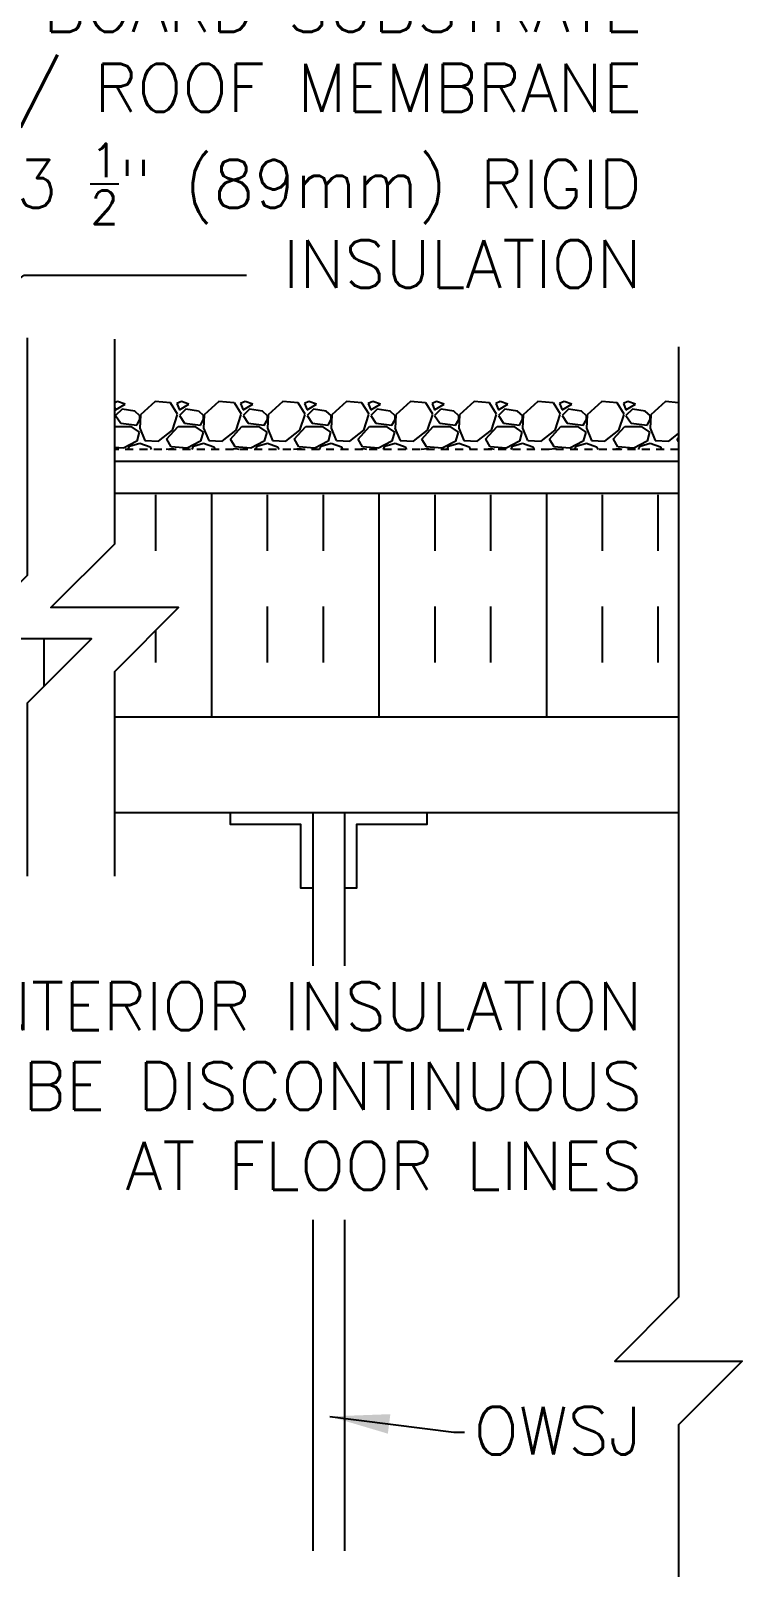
# Model space of a CAD drawing. Header units: inches. Extents: x 98.7 to 149.2, y 191.1 to 275.7.
# Drawn here: x 138.05 to 149.21, y 228.93 to 253.01 of the extents above; entities that cross this region are included whole.
import ezdxf

# ---------------------------------------------------------------- set-up
doc = ezdxf.new("R2010")
doc.units = ezdxf.units.IN
doc.header["$LTSCALE"] = 0.5
doc.header["$MEASUREMENT"] = 0
doc.linetypes.add('DASHED2', pattern=[0.375, 0.25, -0.125])
for name, color, linetype in [('HATCH', 12, 'Continuous'), ('line25', 2, 'Continuous'), ('LINE50', 5, 'Continuous'), ('LINE9', 9, 'Continuous'), ('TEXT', 4, 'Continuous')]:
    doc.layers.add(name, color=color, linetype=linetype)
doc.styles.add('DIM', font='romans.shx', dxfattribs={"width": 0.7})
doc.styles.add('ROMANS', font='romans.shx', dxfattribs={"height": 1.125})
doc.dimstyles.new('ext_12', dxfattribs={"dimscale": 12, "dimtxt": 0.09375, "dimasz": 0.09375, "dimexe": 0.09375, "dimexo": 0.0625, "dimgap": 0.0625, "dimtad": 1, "dimdec": 1, "dimzin": 3, "dimdsep": 46, "dimlunit": 4, "dimtxsty": 'DIM', "dimcen": 0.09, "dimdle": 0.09375, "dimclrt": 4, "dimadec": 0, "dimazin": 0, "dimtfac": 1, "dimtdec": 1, "dimtmove": 2, "dimatfit": 3, "dimfxl": 1, "dimfrac": 2, "dimtolj": 1, "dimtzin": 0, "dimarcsym": 0})

msp = doc.modelspace()

# ---------------------------------------------------------------- hatches: boundary and pattern name
at = {"layer": 'HATCH'}
h = msp.add_hatch(dxfattribs=at)
h.set_pattern_fill('INSUL', color=256, scale=7, angle=90, style=0)
h.set_pattern_definition([(90, (22.7662, 87.3576), (-2.625, 2e-16), []), (90, (21.8912, 87.3576), (-2.625, 2e-16), [0.875, -0.875]), (90, (21.0162, 87.3576), (-2.625, 2e-16), [0.875, -0.875])])
h.paths.add_polyline_path([(138.007, 244.478), (138.007, 245.759), (130.069, 245.759), (130.069, 242.259), (138.007, 242.259), (138.007, 242.478), (139.007, 243.478), (137.007, 243.478)])
h.paths.add_polyline_path([(139.372, 245.759), (139.372, 244.969), (138.372, 243.969), (140.372, 243.969), (139.372, 242.969), (139.372, 242.259), (148.209, 242.259), (148.209, 245.759)])

# ---------------------------------------------------------------- linework, layer by layer
for p, q in [((139.416, 247.197), (139.372, 247.178)), ((139.372, 247.102), (139.386, 247.068)), ((139.386, 247.068), (139.536, 247.158)), ((139.486, 247.078), (139.386, 246.978)), ((139.536, 247.158), (139.416, 247.198)), ((139.687, 247.048), (139.487, 247.078)), ((139.768, 246.976), (139.688, 247.046)), ((140.006, 247.198), (139.776, 246.988)), ((140.246, 247.177), (140.006, 247.197)), ((140.358, 246.998), (140.248, 247.178)), ((140.416, 247.197), (140.346, 247.167)), ((140.346, 247.168), (140.386, 247.068)), ((140.386, 247.068), (140.536, 247.158)), ((140.486, 247.078), (140.386, 246.978)), ((140.536, 247.158), (140.416, 247.198)), ((140.687, 247.048), (140.487, 247.078)), ((140.768, 246.976), (140.688, 247.046)), ((141.006, 247.198), (140.776, 246.988)), ((141.246, 247.177), (141.006, 247.197)), ((141.358, 246.998), (141.248, 247.178)), ((141.416, 247.197), (141.346, 247.167)), ((141.346, 247.168), (141.386, 247.068)), ((141.386, 247.068), (141.536, 247.158)), ((141.486, 247.078), (141.386, 246.978)), ((141.536, 247.158), (141.416, 247.198)), ((141.687, 247.048), (141.487, 247.078)), ((141.768, 246.976), (141.688, 247.046)), ((142.006, 247.198), (141.776, 246.988)), ((142.246, 247.177), (142.006, 247.197)), ((142.358, 246.998), (142.248, 247.178)), ((142.416, 247.197), (142.346, 247.167)), ((142.346, 247.168), (142.386, 247.068)), ((142.386, 247.068), (142.536, 247.158)), ((142.486, 247.078), (142.386, 246.978)), ((142.536, 247.158), (142.416, 247.198)), ((142.687, 247.048), (142.487, 247.078)), ((142.768, 246.976), (142.688, 247.046)), ((143.006, 247.198), (142.776, 246.988)), ((143.246, 247.177), (143.006, 247.197)), ((143.358, 246.998), (143.248, 247.178)), ((143.416, 247.197), (143.346, 247.167)), ((143.346, 247.168), (143.386, 247.068)), ((143.386, 247.068), (143.536, 247.158)), ((143.486, 247.078), (143.386, 246.978)), ((143.536, 247.158), (143.416, 247.198)), ((143.687, 247.048), (143.487, 247.078)), ((143.768, 246.976), (143.688, 247.046)), ((144.006, 247.198), (143.776, 246.988)), ((144.246, 247.177), (144.006, 247.197)), ((144.358, 246.998), (144.248, 247.178)), ((144.416, 247.197), (144.346, 247.167)), ((144.346, 247.168), (144.386, 247.068)), ((144.386, 247.068), (144.536, 247.158)), ((144.486, 247.078), (144.386, 246.978)), ((144.536, 247.158), (144.416, 247.198)), ((144.687, 247.048), (144.487, 247.078)), ((144.768, 246.976), (144.688, 247.046)), ((145.006, 247.198), (144.776, 246.988)), ((145.246, 247.177), (145.006, 247.197)), ((145.358, 246.998), (145.248, 247.178)), ((145.416, 247.197), (145.346, 247.167)), ((145.346, 247.168), (145.386, 247.068)), ((145.386, 247.068), (145.536, 247.158)), ((145.486, 247.078), (145.386, 246.978)), ((145.536, 247.158), (145.416, 247.198)), ((145.687, 247.048), (145.487, 247.078)), ((145.768, 246.976), (145.688, 247.046)), ((146.006, 247.198), (145.776, 246.988)), ((146.246, 247.177), (146.006, 247.197)), ((146.358, 246.998), (146.248, 247.178)), ((146.416, 247.197), (146.346, 247.167)), ((146.346, 247.168), (146.386, 247.068)), ((146.386, 247.068), (146.536, 247.158)), ((146.486, 247.078), (146.386, 246.978)), ((146.536, 247.158), (146.416, 247.198)), ((146.687, 247.048), (146.487, 247.078)), ((146.768, 246.976), (146.688, 247.046)), ((147.006, 247.198), (146.776, 246.988)), ((147.246, 247.177), (147.006, 247.197)), ((147.358, 246.998), (147.248, 247.178)), ((147.416, 247.197), (147.346, 247.167)), ((147.346, 247.168), (147.386, 247.068)), ((147.386, 247.068), (147.536, 247.158)), ((147.486, 247.078), (147.386, 246.978)), ((147.536, 247.158), (147.416, 247.198)), ((147.687, 247.048), (147.487, 247.078)), ((147.768, 246.976), (147.688, 247.046)), ((148.006, 247.198), (147.776, 246.988)), ((148.209, 247.18), (148.006, 247.197)), ((139.372, 246.808), (139.626, 246.808)), ((139.386, 246.978), (139.466, 246.858)), ((139.466, 246.857), (139.716, 246.827)), ((139.626, 246.809), (139.756, 246.719)), ((139.716, 246.828), (139.766, 246.918)), ((139.776, 246.988), (139.766, 246.778)), ((139.766, 246.918), (139.766, 246.978)), ((140.186, 246.608), (140.366, 246.808)), ((140.276, 246.747), (140.356, 246.997)), ((140.366, 246.808), (140.626, 246.808)), ((140.386, 246.978), (140.466, 246.858)), ((140.466, 246.857), (140.716, 246.827)), ((140.626, 246.809), (140.756, 246.719)), ((140.716, 246.828), (140.766, 246.918)), ((140.776, 246.988), (140.766, 246.778)), ((140.766, 246.918), (140.766, 246.978)), ((141.186, 246.608), (141.366, 246.808)), ((141.276, 246.747), (141.356, 246.997)), ((141.366, 246.808), (141.626, 246.808)), ((141.386, 246.978), (141.466, 246.858)), ((141.466, 246.857), (141.716, 246.827)), ((141.626, 246.809), (141.756, 246.719)), ((141.716, 246.828), (141.766, 246.918)), ((141.776, 246.988), (141.766, 246.778)), ((141.766, 246.918), (141.766, 246.978)), ((142.186, 246.608), (142.366, 246.808)), ((142.276, 246.747), (142.356, 246.997)), ((142.366, 246.808), (142.626, 246.808)), ((142.386, 246.978), (142.466, 246.858)), ((142.466, 246.857), (142.716, 246.827)), ((142.626, 246.809), (142.756, 246.719)), ((142.716, 246.828), (142.766, 246.918)), ((142.776, 246.988), (142.766, 246.778)), ((142.766, 246.918), (142.766, 246.978)), ((143.186, 246.608), (143.366, 246.808)), ((143.276, 246.747), (143.356, 246.997)), ((143.366, 246.808), (143.626, 246.808)), ((143.386, 246.978), (143.466, 246.858)), ((143.466, 246.857), (143.716, 246.827)), ((143.626, 246.809), (143.756, 246.719)), ((143.716, 246.828), (143.766, 246.918)), ((143.776, 246.988), (143.766, 246.778)), ((143.766, 246.918), (143.766, 246.978)), ((144.186, 246.608), (144.366, 246.808)), ((144.276, 246.747), (144.356, 246.997)), ((144.366, 246.808), (144.626, 246.808)), ((144.386, 246.978), (144.466, 246.858)), ((144.466, 246.857), (144.716, 246.827)), ((144.626, 246.809), (144.756, 246.719)), ((144.716, 246.828), (144.766, 246.918)), ((144.776, 246.988), (144.766, 246.778)), ((144.766, 246.918), (144.766, 246.978)), ((145.186, 246.608), (145.366, 246.808)), ((145.276, 246.747), (145.356, 246.997)), ((145.366, 246.808), (145.626, 246.808)), ((145.386, 246.978), (145.466, 246.858)), ((145.466, 246.857), (145.716, 246.827)), ((145.626, 246.809), (145.756, 246.719)), ((145.716, 246.828), (145.766, 246.918)), ((145.776, 246.988), (145.766, 246.778)), ((145.766, 246.918), (145.766, 246.978)), ((146.186, 246.608), (146.366, 246.808)), ((146.276, 246.747), (146.356, 246.997)), ((146.366, 246.808), (146.626, 246.808)), ((146.386, 246.978), (146.466, 246.858)), ((146.466, 246.857), (146.716, 246.827)), ((146.626, 246.809), (146.756, 246.719)), ((146.716, 246.828), (146.766, 246.918)), ((146.776, 246.988), (146.766, 246.778)), ((146.766, 246.918), (146.766, 246.978)), ((147.186, 246.608), (147.366, 246.808)), ((147.276, 246.747), (147.356, 246.997)), ((147.366, 246.808), (147.626, 246.808)), ((147.386, 246.978), (147.466, 246.858)), ((147.466, 246.857), (147.716, 246.827)), ((147.626, 246.809), (147.756, 246.719)), ((147.716, 246.828), (147.766, 246.918)), ((147.776, 246.988), (147.766, 246.778)), ((147.766, 246.918), (147.766, 246.978)), ((139.717, 246.577), (139.507, 246.467)), ((139.756, 246.718), (139.716, 246.578)), ((139.765, 246.779), (139.845, 246.589)), ((139.846, 246.587), (140.056, 246.577)), ((140.056, 246.578), (140.276, 246.748)), ((140.258, 246.487), (140.188, 246.607)), ((140.717, 246.577), (140.507, 246.467)), ((140.756, 246.718), (140.716, 246.578)), ((140.765, 246.779), (140.845, 246.589)), ((140.846, 246.587), (141.056, 246.577)), ((141.056, 246.578), (141.276, 246.748)), ((141.258, 246.487), (141.188, 246.607)), ((141.717, 246.577), (141.507, 246.467)), ((141.756, 246.718), (141.716, 246.578)), ((141.765, 246.779), (141.845, 246.589)), ((141.846, 246.587), (142.056, 246.577)), ((142.056, 246.578), (142.276, 246.748)), ((142.258, 246.487), (142.188, 246.607)), ((142.717, 246.577), (142.507, 246.467)), ((142.756, 246.718), (142.716, 246.578)), ((142.765, 246.779), (142.845, 246.589)), ((142.846, 246.587), (143.056, 246.577)), ((143.056, 246.578), (143.276, 246.748)), ((143.258, 246.487), (143.188, 246.607)), ((143.717, 246.577), (143.507, 246.467)), ((143.756, 246.718), (143.716, 246.578)), ((143.765, 246.779), (143.845, 246.589)), ((143.846, 246.587), (144.056, 246.577)), ((144.056, 246.578), (144.276, 246.748)), ((144.258, 246.487), (144.188, 246.607)), ((144.717, 246.577), (144.507, 246.467)), ((144.756, 246.718), (144.716, 246.578)), ((144.765, 246.779), (144.845, 246.589)), ((144.846, 246.587), (145.056, 246.577)), ((145.056, 246.578), (145.276, 246.748)), ((145.258, 246.487), (145.188, 246.607)), ((145.717, 246.577), (145.507, 246.467)), ((145.756, 246.718), (145.716, 246.578)), ((145.765, 246.779), (145.845, 246.589)), ((145.846, 246.587), (146.056, 246.577)), ((146.056, 246.578), (146.276, 246.748)), ((146.258, 246.487), (146.188, 246.607)), ((146.717, 246.577), (146.507, 246.467)), ((146.756, 246.718), (146.716, 246.578)), ((146.765, 246.779), (146.845, 246.589)), ((146.846, 246.587), (147.056, 246.577)), ((147.056, 246.578), (147.276, 246.748)), ((147.258, 246.487), (147.188, 246.607)), ((147.717, 246.577), (147.507, 246.467)), ((147.756, 246.718), (147.716, 246.578)), ((147.765, 246.779), (147.845, 246.589)), ((147.846, 246.587), (148.056, 246.577)), ((148.056, 246.578), (148.209, 246.697)), ((148.186, 246.608), (148.209, 246.633)), ((148.209, 246.57), (148.188, 246.607)), ((139.506, 246.469), (139.372, 246.48)), ((139.584, 246.446), (139.606, 246.498)), ((139.606, 246.498), (139.766, 246.548)), ((139.766, 246.547), (139.926, 246.487)), ((139.926, 246.487), (139.945, 246.446)), ((140.277, 246.457), (140.176, 246.446)), ((140.506, 246.469), (140.256, 246.489)), ((140.324, 246.446), (140.276, 246.458)), ((140.584, 246.446), (140.606, 246.498)), ((140.606, 246.498), (140.766, 246.548)), ((140.766, 246.547), (140.926, 246.487)), ((140.926, 246.487), (140.945, 246.446)), ((141.277, 246.457), (141.176, 246.446)), ((141.506, 246.469), (141.256, 246.489)), ((141.324, 246.446), (141.276, 246.458)), ((141.584, 246.446), (141.606, 246.498)), ((141.606, 246.498), (141.766, 246.548)), ((141.766, 246.547), (141.926, 246.487)), ((141.926, 246.487), (141.945, 246.446)), ((142.277, 246.457), (142.176, 246.446)), ((142.506, 246.469), (142.256, 246.489)), ((142.324, 246.446), (142.276, 246.458)), ((142.584, 246.446), (142.606, 246.498)), ((142.606, 246.498), (142.766, 246.548)), ((142.766, 246.547), (142.926, 246.487)), ((142.926, 246.487), (142.945, 246.446)), ((143.277, 246.457), (143.176, 246.446)), ((143.506, 246.469), (143.256, 246.489)), ((143.324, 246.446), (143.276, 246.458)), ((143.584, 246.446), (143.606, 246.498)), ((143.606, 246.498), (143.766, 246.548)), ((143.766, 246.547), (143.926, 246.487)), ((143.926, 246.487), (143.945, 246.446)), ((144.277, 246.457), (144.176, 246.446)), ((144.506, 246.469), (144.256, 246.489)), ((144.324, 246.446), (144.276, 246.458)), ((144.584, 246.446), (144.606, 246.498)), ((144.606, 246.498), (144.766, 246.548)), ((144.766, 246.547), (144.926, 246.487)), ((144.926, 246.487), (144.945, 246.446)), ((145.277, 246.457), (145.176, 246.446)), ((145.506, 246.469), (145.256, 246.489)), ((145.324, 246.446), (145.276, 246.458)), ((145.584, 246.446), (145.606, 246.498)), ((145.606, 246.498), (145.766, 246.548)), ((145.766, 246.547), (145.926, 246.487)), ((145.926, 246.487), (145.945, 246.446)), ((146.277, 246.457), (146.176, 246.446)), ((146.506, 246.469), (146.256, 246.489)), ((146.324, 246.446), (146.276, 246.458)), ((146.584, 246.446), (146.606, 246.498)), ((146.606, 246.498), (146.766, 246.548)), ((146.766, 246.547), (146.926, 246.487)), ((146.926, 246.487), (146.945, 246.446)), ((147.277, 246.457), (147.176, 246.446)), ((147.506, 246.469), (147.256, 246.489)), ((147.324, 246.446), (147.276, 246.458)), ((147.584, 246.446), (147.606, 246.498)), ((147.606, 246.498), (147.766, 246.548)), ((147.766, 246.547), (147.926, 246.487)), ((147.926, 246.487), (147.945, 246.446)), ((148.209, 246.449), (148.176, 246.446))]:
    msp.add_line(p, q, dxfattribs=at)
at = {"layer": 'line25', "color": 192}
msp.add_line((139.372, 240.759), (148.209, 240.759), dxfattribs=at)
at = {"layer": 'line25'}
msp.add_lwpolyline([(148.209, 245.759), (139.372, 245.759)], dxfattribs=at)
at = {"layer": 'LINE50', "color": 9, "linetype": 'DASHED2'}
msp.add_line((148.209, 246.446), (139.372, 246.446), dxfattribs=at)
at = {"layer": 'LINE9'}
for p, q in [((139.372, 242.259), (148.209, 242.259)), ((142.476, 240.759), (142.476, 238.356)), ((142.976, 240.759), (142.976, 238.356)), ((142.476, 234.373), (142.476, 229.187)), ((142.976, 234.373), (142.976, 229.187))]:
    msp.add_line(p, q, dxfattribs=at)
for points in [[(138.007, 239.759), (138.007, 242.478), (139.007, 243.478), (137.007, 243.478), (138.007, 244.478), (138.006, 248.197)], [(139.372, 239.759), (139.372, 242.969), (140.372, 243.969), (138.372, 243.969), (139.372, 244.969), (139.372, 248.178)], [(148.209, 248.053), (148.209, 233.163), (147.209, 232.163), (148.209, 232.163), (149.209, 232.163), (148.209, 231.163), (148.209, 217.718)], [(148.209, 246.259), (139.372, 246.259)], [(142.476, 239.571), (142.289, 239.571), (142.289, 240.571), (141.187, 240.571), (141.187, 240.759), (144.265, 240.759), (144.265, 240.571), (143.164, 240.571), (143.164, 239.571), (142.976, 239.571)]]:
    msp.add_lwpolyline(points, dxfattribs=at)

# ---------------------------------------------------------------- texts
at = {"layer": 'TEXT', "char_height": 0.75, "style": 'ROMANS'}
for s, insert, width, attachment_point in [('\\A1;FIBER BOARD SUBSTRATE\\Pw/ ROOF MEMBRANE \\PON 3 {\\H0.7x;\\S1/2;}" (89mm) RIGID \\PINSULATION', (147.634, 253.74), 26.1134, 3), ('\\A1;INTERIOR INSULATION TO BE DISCONTINUOUS AT FLOOR LINES', (147.642, 236.473), 13.00001, 6), ('\\A1;OWSJ', (147.632, 231.072), 12.22718, 6)]:
    msp.add_mtext(s, dxfattribs=dict(at, insert=insert, width=width, attachment_point=attachment_point))

# ---------------------------------------------------------------- leaders
at = {"layer": 'TEXT'}
for points, override in [([(131.178, 248.43), (132.955, 255.909), (138.127, 255.909)], {"dimgap": 0.0625, "dimtad": 0}), ([(133.683, 245.967), (137.953, 249.179), (141.435, 249.179)], {"dimgap": 0.0625, "dimtad": 0}), ([(142.743, 231.295), (144.687, 231.049), (144.855, 231.049)], {"dimasz": 0.078125, "dimgap": 0.0625, "dimtad": 0})]:
    msp.add_leader(points, dimstyle='ext_12', override=override, dxfattribs=at)

doc.saveas('drawing.dxf')
